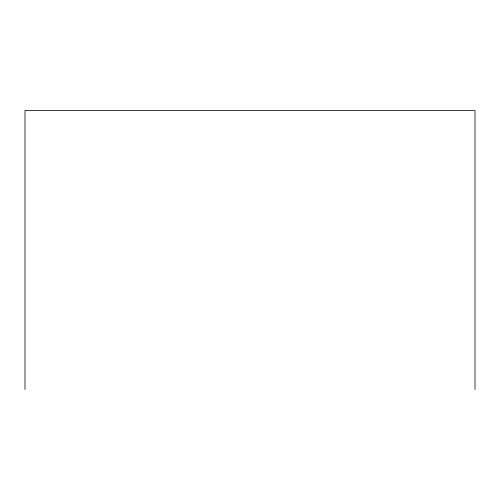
<?xml version="1.0" encoding="UTF-8"?>
<svg xmlns="http://www.w3.org/2000/svg" width="500" height="500" viewBox="0 0 500 500"><rect width="100%" height="100%" fill="white"/><g stroke="black" fill="none" stroke-linecap="round" stroke-linejoin="round"><path stroke-width="0.75" d="M475 389.45L475 110.55L25 110.55L25 389.45"/></g></svg>
